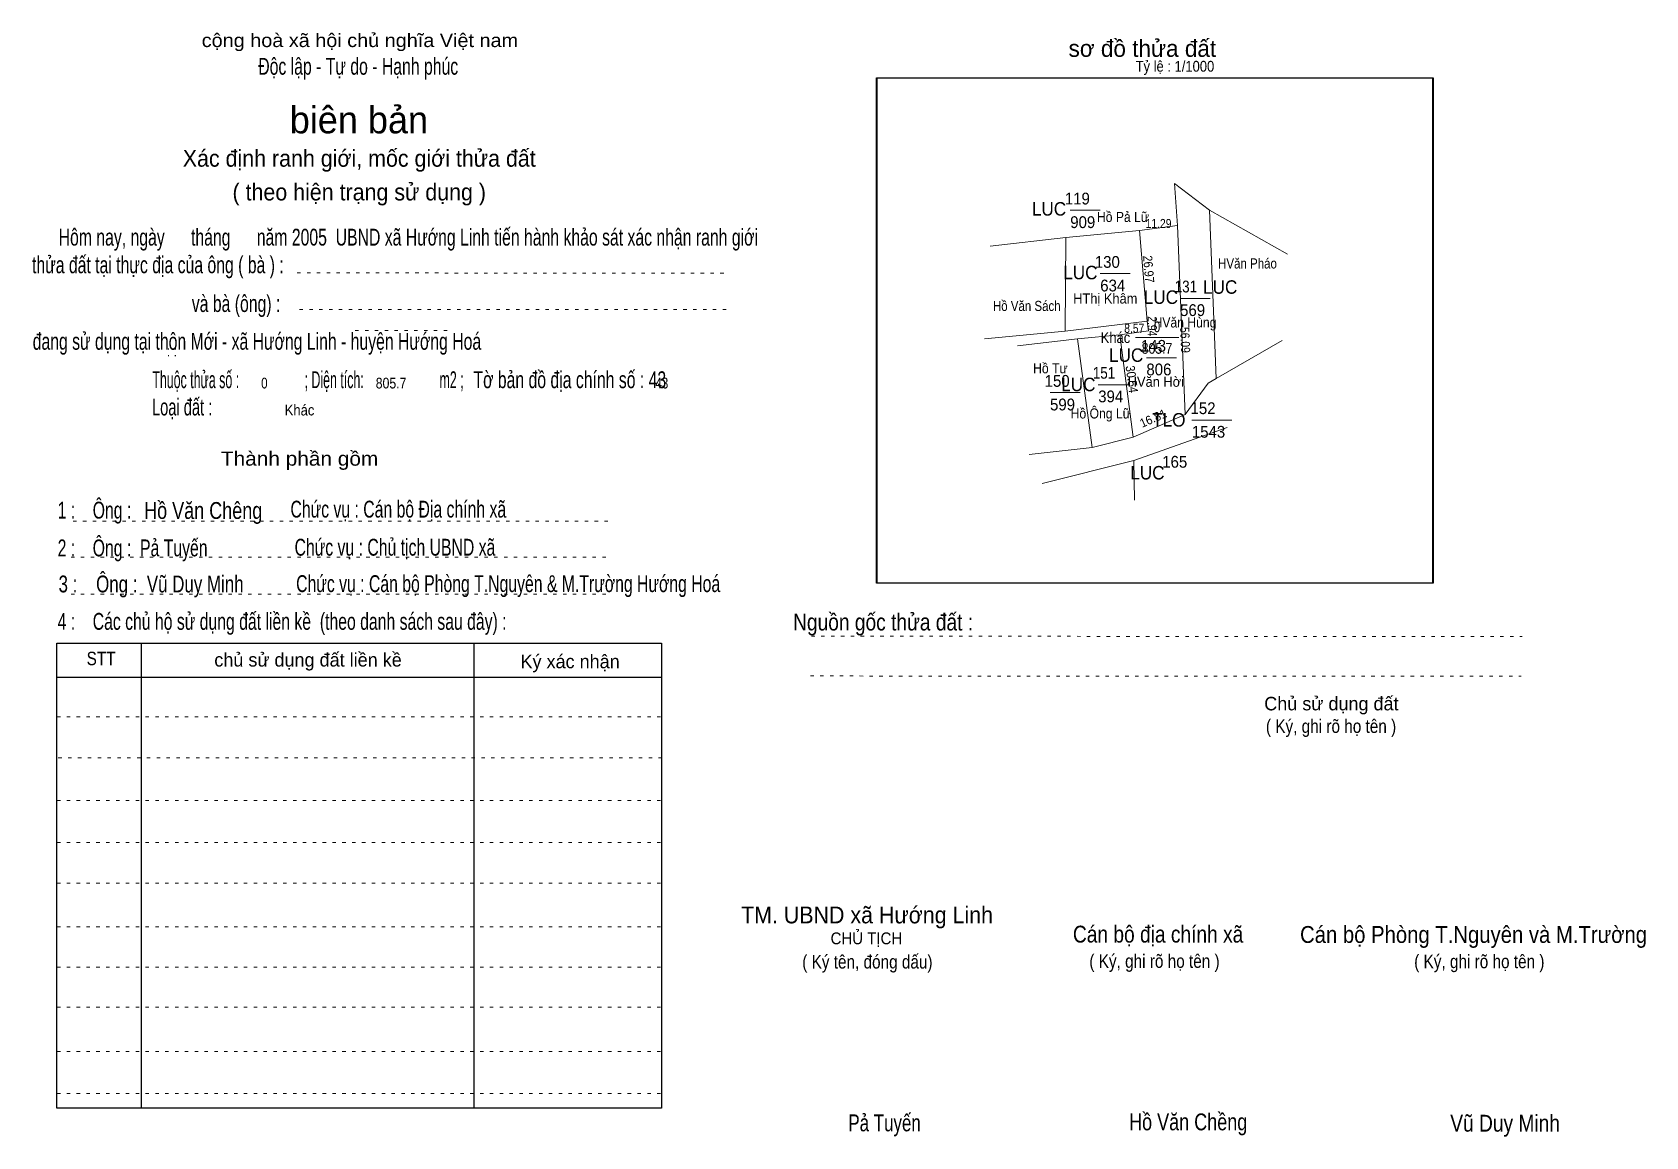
# Model space of a CAD drawing. Header units: centimetres. Extents: x -1.5 to 46.4, y -3.9 to 28.9.
import ezdxf
from ezdxf.enums import TextEntityAlignment as Align

# ---------------------------------------------------------------- set-up
doc = ezdxf.new("R2010")
doc.units = ezdxf.units.CM
doc.header["$LTSCALE"] = 0.16
doc.linetypes.add('DOTTED', pattern=[1.5, 0.3, -1.2])
for name, color, linetype, lineweight in [('15', 7, 'Continuous', 13), ('2', 7, 'Continuous', 25), ('22', 7, 'Continuous', 13), ('33', 7, 'Continuous', 13), ('5', 7, 'DOTTED', 13)]:
    doc.layers.add(name, color=color, linetype=linetype, lineweight=lineweight)
doc.layers.add('34', color=7, linetype='Continuous')
doc.layers.add('51', color=7, linetype='Continuous')

msp = doc.modelspace()

# ---------------------------------------------------------------- linework, layer by layer
at = {"layer": '15'}
for p, q in [((29.31, 23.59), (30.2, 23.59)), ((30.2, 21.71), (31.09, 21.71)), ((32.57, 20.97), (33.46, 20.97)), ((31.57, 19.21), (32.46, 19.21)), ((30.14, 18.41), (31.04, 18.41)), ((28.71, 18.18), (29.6, 18.18)), ((32.92, 17.36), (34.11, 17.36))]:
    msp.add_line(p, q, dxfattribs=at)
at = {"layer": '2'}
msp.add_lwpolyline([(23.56, 27.52), (40.06, 27.52), (40.06, 12.52), (23.56, 12.52)], close=True, dxfattribs=at)
at = {"layer": '22'}
for p, q in [((32.49, 23.14), (32.72, 17.53)), ((29.18, 22.78), (29.16, 20)), ((26.77, 19.77), (29.16, 20)), ((27.74, 19.57), (29.53, 19.77)), ((29.53, 19.77), (29.96, 16.55)), ((32.72, 17.53), (31.18, 16.86)), ((31.18, 16.86), (29.96, 16.55)), ((33.97, 17.14), (31.2, 16.16)), ((29.96, 16.55), (28.09, 16.34)), ((28.48, 15.48), (31.2, 16.16)), ((31.2, 16.16), (31.22, 14.99))]:
    msp.add_line(p, q, dxfattribs=at)
for points in [[(32.4, 24.38), (32.49, 23.14), (31.37, 22.99)], [(35.76, 22.29), (33.44, 23.59), (32.4, 24.38)], [(33.44, 23.59), (33.64, 18.6), (35.6, 19.72)], [(26.93, 22.52), (29.18, 22.78), (31.37, 22.99)], [(29.16, 20), (31.59, 20.3), (31.37, 22.99)], [(30.78, 19.89), (31.63, 20.01), (31.59, 20.3)], [(29.53, 19.77), (30.78, 19.89), (31.18, 16.86)], [(33.64, 18.6), (33.4, 18.46), (32.72, 17.53)]]:
    msp.add_lwpolyline(points, dxfattribs=at)
msp.add_lwpolyline([(31.59, 20.3), (31.63, 20.01), (30.78, 19.89), (31.18, 16.86), (32.72, 17.53), (32.49, 23.14), (31.37, 22.99)], close=True, dxfattribs=at)
at = {"layer": '33'}
msp.add_line((31.25, 19.81), (32.53, 19.81), dxfattribs=at)
at = {"layer": '5'}
for p, q in [((6.37, 21.73), (19.21, 21.72)), ((6.44, 20.64), (19.25, 20.64)), ((8.09, 20.02), (10.86, 20.02)), ((-0.28, 14.36), (15.72, 14.36)), ((-0.34, 13.3), (15.66, 13.3)), ((-0.34, 12.2), (15.66, 12.2)), ((21.63, 10.95), (42.72, 10.94)), ((21.6, 9.77), (42.69, 9.76)), ((-0.76, 8.56), (17.18, 8.56)), ((-0.72, 7.34), (17.22, 7.34)), ((-0.76, 6.08), (17.18, 6.08)), ((-0.76, 4.83), (17.18, 4.83)), ((-0.76, 3.62), (17.18, 3.62)), ((-0.76, 2.33), (17.18, 2.33)), ((-0.76, 1.13), (17.18, 1.13)), ((-0.76, -0.06), (17.18, -0.06)), ((-0.76, -1.37), (17.18, -1.37)), ((-0.76, -2.62), (17.18, -2.62))]:
    msp.add_line(p, q, dxfattribs=at)
at = {"layer": '5', "linetype": 'Continuous', "lineweight": 25}
for p, q in [((1.74, 10.74), (1.74, -3.05)), ((11.61, 10.74), (11.61, -3.05)), ((-0.76, 9.73), (17.18, 9.73))]:
    msp.add_line(p, q, dxfattribs=at)
for points in [[(23.58, 27.52), (40.08, 27.52), (40.08, 12.52), (23.58, 12.52)], [(-0.76, 10.74), (17.18, 10.74), (17.18, -3.05), (-0.76, -3.05)]]:
    msp.add_lwpolyline(points, close=True, dxfattribs=at)

# ---------------------------------------------------------------- texts
at = {"layer": '15'}
for s, width, p in [('119', 0.95, (29.15, 23.76)), ('909', 0.95, (29.31, 23.06)), ('130', 0.95, (30.04, 21.88)), ('634', 0.95, (30.2, 21.18)), ('131', 0.85, (32.41, 21.15)), ('569', 0.95, (32.57, 20.45)), ('143', 0.95, (31.41, 19.39)), ('150', 0.95, (28.55, 18.35)), ('151', 0.85, (29.98, 18.59)), ('806', 0.95, (31.57, 18.69)), ('394', 0.95, (30.14, 17.89)), ('599', 0.95, (28.71, 17.65)), ('152', 0.95, (32.88, 17.54)), ('1543', 0.95, (32.92, 16.84)), ('165', 0.95, (32.04, 15.95))]:
    msp.add_text(s, height=0.35, dxfattribs=dict(at, width=width)).set_placement(p)
at = {"layer": '22'}
for s, height, width, p in [('LUC', 0.4, 0.95, (28.68, 23.43)), ('Hồ Pả Lữ', 0.3, 0.9, (30.875, 23.24)), ('HVăn Pháo', 0.3, 0.85, (34.57, 21.86)), ('LUC', 0.4, 0.95, (29.61, 21.54)), ('HThị Khâm', 0.3, 0.95, (30.35, 20.82)), ('LUC', 0.4, 0.95, (32, 20.81)), ('LUC', 0.4, 0.95, (33.76, 21.11)), ('Hồ Văn Sách', 0.3, 0.85, (28.02, 20.6)), ('HVăn Hùng', 0.3, 0.9, (32.715, 20.11)), ('LUC', 0.4, 0.95, (30.97, 19.09)), ('Hồ Tư', 0.3, 0.9, (28.72, 18.75)), ('LUC', 0.4, 0.95, (29.55, 18.22)), ('HVăn Hời', 0.3, 0.95, (31.85, 18.35)), ('Hồ Ông Lữ', 0.3, 0.9, (30.215, 17.41)), ('TLO', 0.4, 0.95, (32.235, 17.17)), ('LUC', 0.4, 0.95, (31.6, 15.6))]:
    msp.add_text(s, height=height, dxfattribs=dict(at, width=width)).set_placement(p, align=Align.CENTER)
at = {"layer": '33'}
for s, width, p in [('0', 0.8, (31.885, 19.97)), ('805.7', 0.85, (31.885, 19.33))]:
    msp.add_text(s, height=0.32, dxfattribs=dict(at, width=width)).set_placement(p, align=Align.CENTER)
at = {"layer": '33', "width": 0.9}
msp.add_text('Khác', height=0.32, dxfattribs=at).set_placement((31.09, 19.65), align=Align.RIGHT)
at = {"layer": '34'}
for s, width, p in [(': : ', 0.85, (2.5, 19.25)), ('0', 0.8, (5.3, 18.3)), ('805.7', 0.85, (8.7, 18.3)), ('43', 0.8, (17, 18.3)), ('Khác', 0.9, (6, 17.5))]:
    msp.add_text(s, height=0.32, dxfattribs=dict(at, width=width)).set_placement(p)
at = {"layer": '5'}
for s, height, width, p in [('cộng hoà xã hội chủ nghĩa Việt nam', 0.4, 1.1, (8.23, 28.43)), ('Độc lập - Tự do - Hạnh phúc', 0.5, 0.7, (8.18, 27.61)), ('Xác định ranh giới, mốc giới thửa đất', 0.5, 0.95, (8.21, 24.88)), ('( theo hiện trạng sử dụng )', 0.5, 0.95, (8.21, 23.88)), ('Thành phần gồm', 0.42, 1.1, (6.44, 16.01)), ('Hồ Văn Chêng', 0.5, 0.8, (3.58, 14.43)), ('Chức vụ : Cán bộ Địa chính xã', 0.5, 0.7, (9.37, 14.47)), ('Chức vụ : Chủ tịch UBND xã', 0.5, 0.7, (9.27, 13.34)), ('Chức vụ : Cán bộ Phòng T.Nguyên & M.Trường Hướng Hoá', 0.5, 0.7, (12.63, 12.26)), ('    Nguồn gốc thửa đất :', 0.5, 0.85, (23.44, 11.12)), ('( Ký, ghi rõ họ tên )', 0.4, 0.85, (37.05, 8.08)), ('CHỦ TỊCH', 0.35, 0.95, (23.26, 1.81)), ('( Ký tên, đóng dấu)', 0.4, 0.85, (23.29, 1.09)), ('( Ký, ghi rõ họ tên )', 0.4, 0.85, (31.81, 1.11)), ('( Ký, ghi rõ họ tên )', 0.4, 0.85, (41.45, 1.1)), ('Pả Tuyến', 0.5, 0.75, (23.8, -3.74)), ('Hồ Văn Chềng', 0.5, 0.8, (32.81, -3.71)), ('Vũ Duy Minh', 0.5, 0.85, (42.215, -3.75))]:
    msp.add_text(s, height=height, dxfattribs=dict(at, width=width)).set_placement(p, align=Align.CENTER)
msp.add_text('sơ đồ thửa đất', height=0.5, dxfattribs=at).set_placement((29.26, 28.14))
for s, height, p in [('biên bản', 0.8, (8.2, 25.87)), ('      chủ sử dụng đất liền kề', 0.4, (6.245, 10.05)), ('   Ký xác nhận', 0.4, (14.245, 10)), ('Chủ sử dụng đất', 0.4, (37.06, 8.75))]:
    msp.add_text(s, height=height, dxfattribs=at).set_placement(p, align=Align.CENTER)
for s, height, width, p in [('   Hôm nay, ngày      tháng      năm 2005  UBND xã Hướng Linh tiến hành khảo sát xác nhận ranh giới ', 0.5, 0.7, (-1.1, 22.54)), ('thửa đất tại thực địa của ông ( bà ) :                                       ', 0.5, 0.7, (-1.5, 21.72)), ('                                     và bà (ông) :', 0.5, 0.7, (-1.57, 20.57)), (' đang sử dụng tại thôn Mới - xã Hướng Linh - huyện Hướng Hoá', 0.5, 0.7, (-1.61, 19.45)), ('Thuộc thửa số :                   ; Diện tích:                      m2 ;                                            ', 0.5, 0.55, (2.07, 18.31)), ('Tờ bản đồ địa chính số : 43', 0.5, 0.7, (11.6, 18.31)), ('Loại đất :  ', 0.5, 0.65, (2.06, 17.5)), ('    1 :    Ông :                                                        ', 0.5, 0.7, (-1.26, 14.44)), ('    2 :    Ông :  Pả Tuyến', 0.5, 0.7, (-1.26, 13.32)), ('    3 :    Ông :  Vũ Duy Minh', 0.5, 0.75, (-1.27, 12.25)), ('    4 :    Các chủ hộ sử dụng đất liền kề  (theo danh sách sau đây) :', 0.5, 0.7, (-1.26, 11.14)), ('STT', 0.4, 0.85, (0.12, 10.09)), ('TM. UBND xã Hướng Linh', 0.5, 0.95, (19.54, 2.43)), ('Cán bộ địa chính xã  ', 0.5, 0.85, (29.39, 1.86)), ('Cán bộ Phòng T.Nguyên và M.Trường', 0.5, 0.9, (36.13, 1.85))]:
    msp.add_text(s, height=height, dxfattribs=dict(at, width=width)).set_placement(p)
at = {"layer": '51', "width": 0.9}
msp.add_text('Tỷ lệ : 1/1000', height=0.32, dxfattribs=at).set_placement((31.25, 27.7))
at = {"layer": '51', "width": 0.85}
for s, p in [('11.29', (31.93, 23.06)), ('8.57', (31.21, 19.95))]:
    msp.add_text(s, height=0.27, dxfattribs=at).set_placement(p, align=Align.CENTER)
at = {"layer": '51'}
for s, height, rotation, width, p in [('26.97', 0.27, 274.658, 0.9, (31.503, 21.831)), ('2.94', 0.27, 270, 0.85, (31.61, 20.145)), ('56.09', 0.27, 272.32, 0.85, (32.586, 19.735)), ('30.54', 0.27, 277.507, 0.9, (31.004, 18.558)), ('16.81', 0.26, 23.668, 0.95, (31.823, 17.298))]:
    msp.add_text(s, height=height, rotation=rotation, dxfattribs=dict(at, width=width)).set_placement(p, align=Align.CENTER)

doc.saveas('drawing.dxf')
